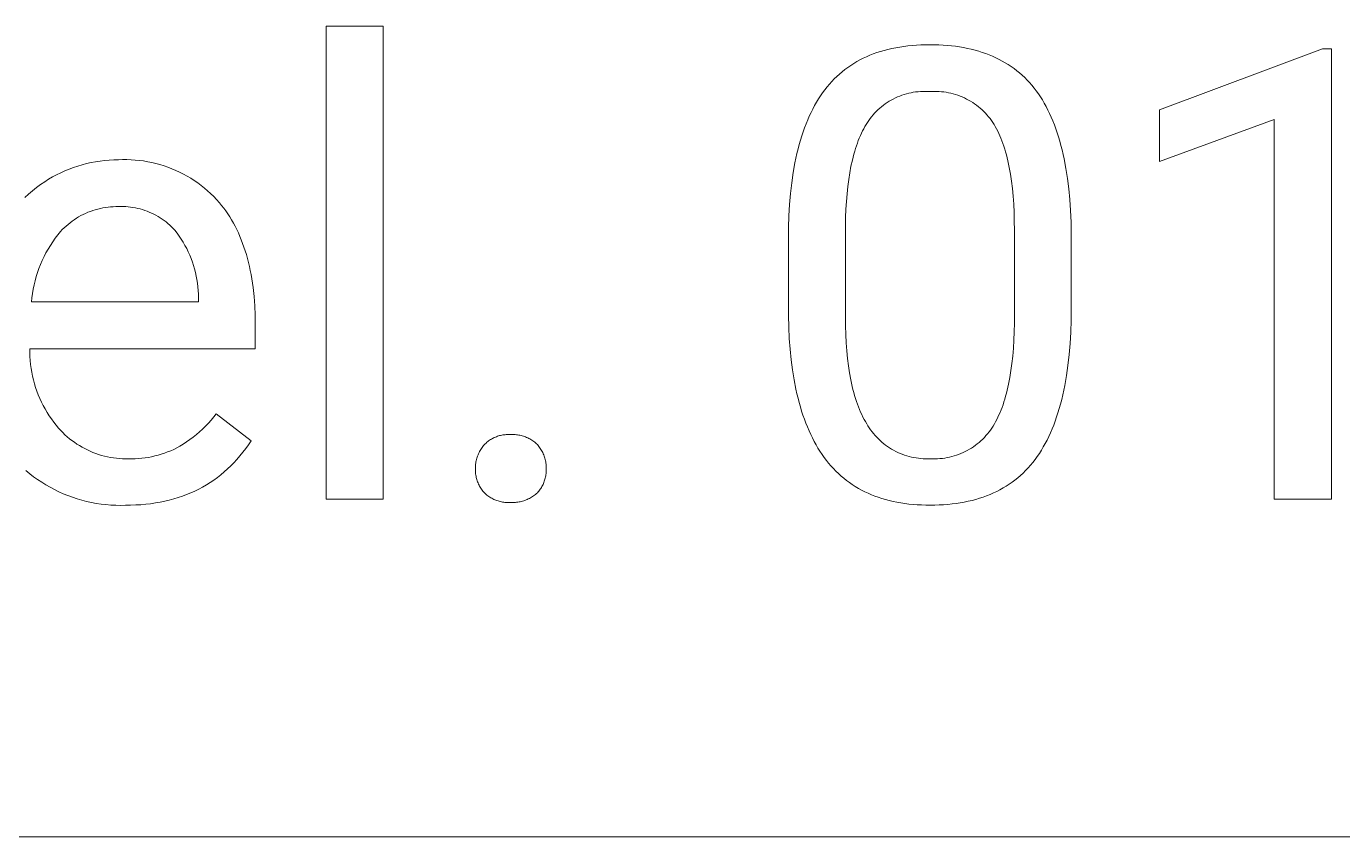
# Model space of a CAD drawing. Header units: millimetres. Extents: x -987 to 2591, y -102 to 2398.
# Drawn here: x 1760.9 to 1860.4, y 98.2 to 159.5 of the extents above; entities that cross this region are included whole.
import ezdxf

# ---------------------------------------------------------------- set-up
doc = ezdxf.new("R2010")
doc.units = ezdxf.units.MM
doc.header["$MEASUREMENT"] = 0
doc.layers.add('Domyślny', color=7, linetype='Continuous', true_color=0x000000)

msp = doc.modelspace()

# ---------------------------------------------------------------- linework, layer by layer
at = {"layer": 'Domyślny', "color": 18, "lineweight": 15, "true_color": 0x000000}
for p, q in [((1783.584, 123.719), (1783.584, 159.46)), ((1783.584, 159.46), (1787.885, 159.46)), ((1787.885, 159.46), (1787.885, 123.719)), ((1824.43, 157.161), (1824.686, 157.271)), ((1824.686, 157.271), (1824.947, 157.374)), ((1824.947, 157.374), (1825.215, 157.47)), ((1825.215, 157.47), (1825.488, 157.559)), ((1825.488, 157.559), (1825.767, 157.64)), ((1825.767, 157.64), (1826.051, 157.715)), ((1826.051, 157.715), (1826.341, 157.783)), ((1826.341, 157.783), (1826.637, 157.843)), ((1826.637, 157.843), (1826.939, 157.896)), ((1826.939, 157.896), (1827.247, 157.943)), ((1827.247, 157.943), (1827.56, 157.982)), ((1827.56, 157.982), (1827.879, 158.014)), ((1827.879, 158.014), (1828.204, 158.039)), ((1828.204, 158.039), (1828.535, 158.056)), ((1828.535, 158.056), (1828.871, 158.067)), ((1828.871, 158.067), (1829.213, 158.071)), ((1829.213, 158.071), (1829.553, 158.067)), ((1829.553, 158.067), (1829.888, 158.057)), ((1829.888, 158.057), (1830.216, 158.04)), ((1830.216, 158.04), (1830.539, 158.016)), ((1830.539, 158.016), (1830.856, 157.985)), ((1830.856, 157.985), (1831.167, 157.948)), ((1831.167, 157.948), (1831.472, 157.903)), ((1831.472, 157.903), (1831.772, 157.852)), ((1831.772, 157.852), (1832.066, 157.794)), ((1832.066, 157.794), (1832.354, 157.729)), ((1832.354, 157.729), (1832.637, 157.657)), ((1832.637, 157.657), (1832.913, 157.579)), ((1832.913, 157.579), (1833.185, 157.493)), ((1833.185, 157.493), (1833.45, 157.401)), ((1833.45, 157.401), (1833.71, 157.302)), ((1833.71, 157.302), (1833.964, 157.196)), ((1846.568, 153.138), (1858.899, 157.761)), ((1858.899, 157.761), (1859.578, 157.761)), ((1859.578, 157.761), (1859.578, 123.723)), ((1822.799, 156.192), (1823.015, 156.351)), ((1823.015, 156.351), (1823.237, 156.504)), ((1823.237, 156.504), (1823.464, 156.649)), ((1823.464, 156.649), (1823.697, 156.788)), ((1823.697, 156.788), (1823.936, 156.919)), ((1823.936, 156.919), (1824.18, 157.044)), ((1824.18, 157.044), (1824.43, 157.161)), ((1833.964, 157.196), (1834.212, 157.084)), ((1834.212, 157.084), (1834.455, 156.964)), ((1834.455, 156.964), (1834.693, 156.838)), ((1834.693, 156.838), (1834.924, 156.705)), ((1834.924, 156.705), (1835.15, 156.566)), ((1835.15, 156.566), (1835.37, 156.419)), ((1835.37, 156.419), (1835.585, 156.266)), ((1835.585, 156.266), (1835.794, 156.105)), ((1821.623, 155.085), (1821.805, 155.287)), ((1821.805, 155.287), (1821.993, 155.482)), ((1821.993, 155.482), (1822.186, 155.67)), ((1822.186, 155.67), (1822.385, 155.851)), ((1822.385, 155.851), (1822.589, 156.025)), ((1822.589, 156.025), (1822.799, 156.192)), ((1835.794, 156.105), (1835.998, 155.938)), ((1835.998, 155.938), (1836.196, 155.765)), ((1836.196, 155.765), (1836.388, 155.584)), ((1836.388, 155.584), (1836.575, 155.397)), ((1836.575, 155.397), (1836.756, 155.203)), ((1820.954, 154.206), (1821.112, 154.437)), ((1821.112, 154.437), (1821.277, 154.66)), ((1821.277, 154.66), (1821.447, 154.876)), ((1821.447, 154.876), (1821.623, 155.085)), ((1827.11, 154.247), (1826.943, 154.185)), ((1827.279, 154.304), (1827.11, 154.247)), ((1827.45, 154.354), (1827.279, 154.304)), ((1827.622, 154.399), (1827.45, 154.354)), ((1827.796, 154.438), (1827.622, 154.399)), ((1827.971, 154.471), (1827.796, 154.438)), ((1828.147, 154.498), (1827.971, 154.471)), ((1828.324, 154.519), (1828.147, 154.498)), ((1828.501, 154.534), (1828.324, 154.519)), ((1828.679, 154.543), (1828.501, 154.534)), ((1828.857, 154.545), (1828.679, 154.543)), ((1829.036, 154.542), (1828.857, 154.545)), ((1829.213, 154.532), (1829.036, 154.542)), ((1829.393, 154.542), (1829.213, 154.532)), ((1829.572, 154.545), (1829.393, 154.542)), ((1829.751, 154.543), (1829.572, 154.545)), ((1829.93, 154.534), (1829.751, 154.543)), ((1830.109, 154.519), (1829.93, 154.534)), ((1830.287, 154.498), (1830.109, 154.519)), ((1830.465, 154.472), (1830.287, 154.498)), ((1830.641, 154.439), (1830.465, 154.472)), ((1830.816, 154.4), (1830.641, 154.439)), ((1830.99, 154.355), (1830.816, 154.4)), ((1831.162, 154.304), (1830.99, 154.355)), ((1831.332, 154.248), (1831.162, 154.304)), ((1831.5, 154.186), (1831.332, 154.248)), ((1836.756, 155.203), (1836.932, 155.002)), ((1836.932, 155.002), (1837.102, 154.794)), ((1837.102, 154.794), (1837.267, 154.58)), ((1837.267, 154.58), (1837.425, 154.357)), ((1837.425, 154.357), (1837.579, 154.127)), ((1820.37, 153.209), (1820.508, 153.47)), ((1820.508, 153.47), (1820.652, 153.723)), ((1820.652, 153.723), (1820.8, 153.968)), ((1820.8, 153.968), (1820.954, 154.206)), ((1825.428, 153.264), (1825.296, 153.145)), ((1825.564, 153.379), (1825.428, 153.264)), ((1825.704, 153.489), (1825.564, 153.379)), ((1825.848, 153.594), (1825.704, 153.489)), ((1825.996, 153.695), (1825.848, 153.594)), ((1826.146, 153.79), (1825.996, 153.695)), ((1826.3, 153.879), (1826.146, 153.79)), ((1826.457, 153.964), (1826.3, 153.879)), ((1826.616, 154.043), (1826.457, 153.964)), ((1826.779, 154.117), (1826.616, 154.043)), ((1826.943, 154.185), (1826.779, 154.117)), ((1831.666, 154.118), (1831.5, 154.186)), ((1831.83, 154.044), (1831.666, 154.118)), ((1831.991, 153.965), (1831.83, 154.044)), ((1832.149, 153.881), (1831.991, 153.965)), ((1832.305, 153.791), (1832.149, 153.881)), ((1832.457, 153.696), (1832.305, 153.791)), ((1832.605, 153.596), (1832.457, 153.696)), ((1832.751, 153.49), (1832.605, 153.596)), ((1832.892, 153.38), (1832.751, 153.49)), ((1833.03, 153.266), (1832.892, 153.38)), ((1833.164, 153.146), (1833.03, 153.266)), ((1837.579, 154.127), (1837.728, 153.89)), ((1837.728, 153.89), (1837.871, 153.645)), ((1837.871, 153.645), (1838.01, 153.392)), ((1838.01, 153.392), (1838.144, 153.132)), ((1819.866, 152.091), (1819.984, 152.382)), ((1819.984, 152.382), (1820.108, 152.665)), ((1820.108, 152.665), (1820.236, 152.941)), ((1820.236, 152.941), (1820.37, 153.209)), ((1824.595, 152.34), (1824.495, 152.193)), ((1824.7, 152.484), (1824.595, 152.34)), ((1824.81, 152.624), (1824.7, 152.484)), ((1824.925, 152.761), (1824.81, 152.624)), ((1825.044, 152.893), (1824.925, 152.761)), ((1825.168, 153.021), (1825.044, 152.893)), ((1825.296, 153.145), (1825.168, 153.021)), ((1833.294, 153.022), (1833.164, 153.146)), ((1833.419, 152.894), (1833.294, 153.022)), ((1833.54, 152.762), (1833.419, 152.894)), ((1833.657, 152.625), (1833.54, 152.762)), ((1833.768, 152.485), (1833.657, 152.625)), ((1833.875, 152.341), (1833.768, 152.485)), ((1833.977, 152.193), (1833.875, 152.341)), ((1838.144, 153.132), (1838.273, 152.865)), ((1838.273, 152.865), (1838.397, 152.59)), ((1838.397, 152.59), (1838.517, 152.307)), ((1838.517, 152.307), (1838.631, 152.018)), ((1846.568, 149.231), (1846.568, 153.138)), ((1855.253, 152.412), (1846.568, 149.231)), ((1855.253, 123.723), (1855.253, 152.412)), ((1819.54, 151.174), (1819.644, 151.487)), ((1819.644, 151.487), (1819.752, 151.793)), ((1819.752, 151.793), (1819.866, 152.091)), ((1824.047, 151.379), (1823.966, 151.2)), ((1824.131, 151.553), (1824.047, 151.379)), ((1824.218, 151.721), (1824.131, 151.553)), ((1824.308, 151.884), (1824.218, 151.721)), ((1824.4, 152.042), (1824.308, 151.884)), ((1824.495, 152.193), (1824.4, 152.042)), ((1834.074, 152.042), (1833.977, 152.193)), ((1834.169, 151.882), (1834.074, 152.042)), ((1834.26, 151.716), (1834.169, 151.882)), ((1834.349, 151.544), (1834.26, 151.716)), ((1834.434, 151.367), (1834.349, 151.544)), ((1834.517, 151.184), (1834.434, 151.367)), ((1838.631, 152.018), (1838.741, 151.72)), ((1838.741, 151.72), (1838.845, 151.416)), ((1838.845, 151.416), (1838.945, 151.104)), ((1819.26, 150.189), (1819.348, 150.525)), ((1819.348, 150.525), (1819.442, 150.853)), ((1819.442, 150.853), (1819.54, 151.174)), ((1823.669, 150.431), (1823.602, 150.225)), ((1823.739, 150.631), (1823.669, 150.431)), ((1823.812, 150.826), (1823.739, 150.631)), ((1823.888, 151.015), (1823.812, 150.826)), ((1823.966, 151.2), (1823.888, 151.015)), ((1834.596, 150.995), (1834.517, 151.184)), ((1834.673, 150.801), (1834.596, 150.995)), ((1834.747, 150.601), (1834.673, 150.801)), ((1834.817, 150.395), (1834.747, 150.601)), ((1834.885, 150.183), (1834.817, 150.395)), ((1838.945, 151.104), (1839.04, 150.784)), ((1839.04, 150.784), (1839.13, 150.457)), ((1839.13, 150.457), (1839.215, 150.123)), ((1766.15, 149.226), (1766.493, 149.278)), ((1766.493, 149.278), (1766.837, 149.318)), ((1766.837, 149.318), (1767.182, 149.347)), ((1767.182, 149.347), (1767.528, 149.363)), ((1767.528, 149.363), (1767.874, 149.368)), ((1767.874, 149.368), (1768.192, 149.38)), ((1768.192, 149.38), (1768.511, 149.381)), ((1768.511, 149.381), (1768.829, 149.372)), ((1768.829, 149.372), (1769.146, 149.352)), ((1769.146, 149.352), (1769.463, 149.321)), ((1769.463, 149.321), (1769.778, 149.279)), ((1769.778, 149.279), (1770.092, 149.227)), ((1819.024, 149.137), (1819.098, 149.495)), ((1819.098, 149.495), (1819.176, 149.846)), ((1819.176, 149.846), (1819.26, 150.189)), ((1823.361, 149.351), (1823.258, 148.882)), ((1823.417, 149.577), (1823.361, 149.351)), ((1823.476, 149.799), (1823.417, 149.577)), ((1823.538, 150.015), (1823.476, 149.799)), ((1823.602, 150.225), (1823.538, 150.015)), ((1834.949, 149.966), (1834.885, 150.183)), ((1835.011, 149.743), (1834.949, 149.966)), ((1835.069, 149.514), (1835.011, 149.743)), ((1835.125, 149.279), (1835.069, 149.514)), ((1835.227, 148.793), (1835.125, 149.279)), ((1839.215, 150.123), (1839.295, 149.781)), ((1839.295, 149.781), (1839.37, 149.432)), ((1839.37, 149.432), (1839.506, 148.711)), ((1763.207, 148.238), (1763.517, 148.392)), ((1763.517, 148.392), (1763.832, 148.536)), ((1763.832, 148.536), (1764.152, 148.668)), ((1764.152, 148.668), (1764.476, 148.79)), ((1764.476, 148.79), (1764.805, 148.9)), ((1764.805, 148.9), (1765.137, 148.999)), ((1765.137, 148.999), (1765.472, 149.086)), ((1765.472, 149.086), (1765.81, 149.162)), ((1765.81, 149.162), (1766.15, 149.226)), ((1770.092, 149.227), (1770.404, 149.164)), ((1770.404, 149.164), (1770.714, 149.091)), ((1770.714, 149.091), (1771.021, 149.008)), ((1771.021, 149.008), (1771.325, 148.914)), ((1771.325, 148.914), (1771.625, 148.809)), ((1771.625, 148.809), (1771.922, 148.695)), ((1771.922, 148.695), (1772.215, 148.571)), ((1772.215, 148.571), (1772.503, 148.437)), ((1772.503, 148.437), (1772.787, 148.293)), ((1772.787, 148.293), (1773.066, 148.14)), ((1818.781, 147.628), (1818.892, 148.397)), ((1818.892, 148.397), (1819.024, 149.137)), ((1823.166, 148.393), (1823.085, 147.882)), ((1823.258, 148.882), (1823.166, 148.393)), ((1835.317, 148.283), (1835.227, 148.793)), ((1835.395, 147.75), (1835.317, 148.283)), ((1839.506, 148.711), (1839.623, 147.96)), ((1761.679, 147.266), (1761.991, 147.494)), ((1761.991, 147.494), (1762.311, 147.712)), ((1762.311, 147.712), (1762.603, 147.897)), ((1762.603, 147.897), (1762.902, 148.073)), ((1762.902, 148.073), (1763.207, 148.238)), ((1773.066, 148.14), (1773.34, 147.977)), ((1773.34, 147.977), (1773.607, 147.805)), ((1773.607, 147.805), (1773.869, 147.624)), ((1773.869, 147.624), (1774.125, 147.435)), ((1774.125, 147.435), (1774.374, 147.237)), ((1818.689, 146.829), (1818.781, 147.628)), ((1823.016, 147.351), (1822.958, 146.798)), ((1823.085, 147.882), (1823.016, 147.351)), ((1835.461, 147.194), (1835.395, 147.75)), ((1839.623, 147.96), (1839.72, 147.18)), ((1760.793, 146.519), (1761.08, 146.778)), ((1761.08, 146.778), (1761.375, 147.027)), ((1761.375, 147.027), (1761.679, 147.266)), ((1774.374, 147.237), (1774.616, 147.031)), ((1774.616, 147.031), (1774.851, 146.816)), ((1774.851, 146.816), (1775.079, 146.594)), ((1775.079, 146.594), (1775.299, 146.364)), ((1775.299, 146.364), (1775.511, 146.127)), ((1818.618, 146), (1818.689, 146.829)), ((1822.958, 146.798), (1822.911, 146.225)), ((1835.515, 146.614), (1835.461, 147.194)), ((1835.557, 146.011), (1835.515, 146.614)), ((1839.72, 147.18), (1839.797, 146.37)), ((1839.797, 146.37), (1839.855, 145.53)), ((1765.395, 145.321), (1765.218, 145.237)), ((1765.576, 145.398), (1765.395, 145.321)), ((1765.758, 145.47), (1765.576, 145.398)), ((1765.943, 145.535), (1765.758, 145.47)), ((1766.131, 145.594), (1765.943, 145.535)), ((1766.32, 145.646), (1766.131, 145.594)), ((1766.511, 145.692), (1766.32, 145.646)), ((1766.703, 145.731), (1766.511, 145.692)), ((1766.896, 145.764), (1766.703, 145.731)), ((1767.091, 145.791), (1766.896, 145.764)), ((1767.286, 145.81), (1767.091, 145.791)), ((1767.482, 145.823), (1767.286, 145.81)), ((1767.678, 145.83), (1767.482, 145.823)), ((1767.874, 145.829), (1767.678, 145.83)), ((1768.059, 145.835), (1767.874, 145.829)), ((1768.243, 145.834), (1768.059, 145.835)), ((1768.427, 145.827), (1768.243, 145.834)), ((1768.611, 145.814), (1768.427, 145.827)), ((1768.794, 145.794), (1768.611, 145.814)), ((1768.976, 145.768), (1768.794, 145.794)), ((1769.158, 145.736), (1768.976, 145.768)), ((1769.338, 145.698), (1769.158, 145.736)), ((1769.517, 145.654), (1769.338, 145.698)), ((1769.694, 145.604), (1769.517, 145.654)), ((1769.869, 145.547), (1769.694, 145.604)), ((1770.043, 145.485), (1769.869, 145.547)), ((1770.214, 145.417), (1770.043, 145.485)), ((1770.383, 145.343), (1770.214, 145.417)), ((1770.549, 145.263), (1770.383, 145.343)), ((1775.511, 146.127), (1775.678, 145.923)), ((1775.678, 145.923), (1775.84, 145.714)), ((1775.84, 145.714), (1775.997, 145.499)), ((1775.997, 145.499), (1776.148, 145.279)), ((1818.568, 145.141), (1818.618, 146)), ((1822.876, 145.632), (1822.852, 145.017)), ((1822.911, 146.225), (1822.876, 145.632)), ((1835.587, 145.384), (1835.557, 146.011)), ((1835.605, 144.734), (1835.587, 145.384)), ((1839.855, 145.53), (1839.893, 144.661)), ((1763.92, 144.361), (1763.776, 144.228)), ((1764.069, 144.49), (1763.92, 144.361)), ((1764.221, 144.613), (1764.069, 144.49)), ((1764.378, 144.731), (1764.221, 144.613)), ((1764.539, 144.843), (1764.378, 144.731)), ((1764.704, 144.95), (1764.539, 144.843)), ((1764.872, 145.052), (1764.704, 144.95)), ((1765.043, 145.147), (1764.872, 145.052)), ((1765.218, 145.237), (1765.043, 145.147)), ((1770.712, 145.178), (1770.549, 145.263)), ((1770.873, 145.087), (1770.712, 145.178)), ((1771.03, 144.991), (1770.873, 145.087)), ((1771.184, 144.89), (1771.03, 144.991)), ((1771.334, 144.783), (1771.184, 144.89)), ((1771.48, 144.672), (1771.334, 144.783)), ((1771.623, 144.555), (1771.48, 144.672)), ((1771.762, 144.434), (1771.623, 144.555)), ((1771.896, 144.308), (1771.762, 144.434)), ((1772.026, 144.177), (1771.896, 144.308)), ((1776.148, 145.279), (1776.294, 145.053)), ((1776.294, 145.053), (1776.434, 144.822)), ((1776.434, 144.822), (1776.57, 144.585)), ((1776.57, 144.585), (1776.7, 144.342)), ((1776.7, 144.342), (1776.824, 144.094)), ((1818.537, 144.252), (1818.568, 145.141)), ((1822.852, 145.017), (1822.84, 144.382)), ((1822.84, 144.382), (1822.84, 137.496)), ((1835.611, 144.06), (1835.605, 144.734)), ((1839.893, 144.661), (1839.912, 143.762)), ((1763.099, 143.437), (1762.91, 143.172)), ((1763.296, 143.695), (1763.099, 143.437)), ((1763.502, 143.947), (1763.296, 143.695)), ((1763.637, 144.09), (1763.502, 143.947)), ((1763.776, 144.228), (1763.637, 144.09)), ((1772.151, 144.042), (1772.026, 144.177)), ((1772.318, 143.824), (1772.151, 144.042)), ((1772.478, 143.6), (1772.318, 143.824)), ((1772.63, 143.37), (1772.478, 143.6)), ((1772.774, 143.136), (1772.63, 143.37)), ((1776.824, 144.094), (1776.944, 143.841)), ((1776.944, 143.841), (1777.058, 143.582)), ((1777.058, 143.582), (1777.166, 143.318)), ((1777.166, 143.318), (1777.27, 143.048)), ((1818.527, 143.333), (1818.537, 144.252)), ((1818.527, 137.591), (1818.527, 143.333)), ((1835.611, 137.007), (1835.611, 144.06)), ((1839.912, 143.762), (1839.912, 138.175)), ((1762.403, 142.339), (1762.253, 142.05)), ((1762.562, 142.622), (1762.403, 142.339)), ((1762.732, 142.9), (1762.562, 142.622)), ((1762.91, 143.172), (1762.732, 142.9)), ((1772.911, 142.897), (1772.774, 143.136)), ((1773.039, 142.654), (1772.911, 142.897)), ((1773.159, 142.407), (1773.039, 142.654)), ((1773.271, 142.156), (1773.159, 142.407)), ((1777.27, 143.048), (1777.368, 142.772)), ((1777.368, 142.772), (1777.461, 142.491)), ((1777.461, 142.491), (1777.548, 142.205)), ((1761.985, 141.457), (1761.866, 141.155)), ((1762.114, 141.756), (1761.985, 141.457)), ((1762.253, 142.05), (1762.114, 141.756)), ((1773.374, 141.901), (1773.271, 142.156)), ((1773.469, 141.642), (1773.374, 141.901)), ((1773.555, 141.381), (1773.469, 141.642)), ((1773.632, 141.117), (1773.555, 141.381)), ((1777.548, 142.205), (1777.631, 141.912)), ((1777.631, 141.912), (1777.708, 141.615)), ((1777.708, 141.615), (1777.779, 141.312)), ((1777.779, 141.312), (1777.845, 141.003)), ((1761.661, 140.537), (1761.575, 140.224)), ((1761.759, 140.848), (1761.661, 140.537)), ((1761.866, 141.155), (1761.759, 140.848)), ((1773.701, 140.851), (1773.632, 141.117)), ((1773.76, 140.582), (1773.701, 140.851)), ((1773.811, 140.312), (1773.76, 140.582)), ((1773.852, 140.04), (1773.811, 140.312)), ((1777.845, 141.003), (1777.906, 140.689)), ((1777.906, 140.689), (1777.962, 140.37)), ((1777.962, 140.37), (1778.013, 140.044)), ((1761.436, 139.589), (1761.382, 139.268)), ((1761.5, 139.907), (1761.436, 139.589)), ((1761.575, 140.224), (1761.5, 139.907)), ((1773.885, 139.767), (1773.852, 140.04)), ((1773.908, 139.493), (1773.885, 139.767)), ((1773.922, 139.218), (1773.908, 139.493)), ((1778.013, 140.044), (1778.058, 139.714)), ((1778.058, 139.714), (1778.132, 139.036)), ((1761.341, 138.945), (1761.31, 138.621)), ((1761.31, 138.621), (1773.927, 138.621)), ((1761.382, 139.268), (1761.341, 138.945)), ((1773.927, 138.943), (1773.922, 139.218)), ((1773.927, 138.621), (1773.927, 138.943)), ((1778.132, 139.036), (1778.185, 138.336)), ((1778.185, 138.336), (1778.217, 137.614)), ((1778.217, 137.614), (1778.227, 136.87)), ((1818.55, 136.713), (1818.527, 137.591)), ((1822.84, 137.496), (1822.846, 136.823)), ((1839.912, 138.175), (1839.902, 137.245)), ((1778.227, 136.87), (1778.227, 135.083)), ((1818.592, 135.864), (1818.55, 136.713)), ((1822.846, 136.823), (1822.865, 136.173)), ((1835.57, 135.725), (1835.596, 136.355)), ((1835.596, 136.355), (1835.611, 137.007)), ((1839.872, 136.346), (1839.821, 135.477)), ((1839.902, 137.245), (1839.872, 136.346)), ((1818.654, 135.041), (1818.592, 135.864)), ((1822.865, 136.173), (1822.896, 135.544)), ((1822.896, 135.544), (1822.94, 134.938)), ((1835.533, 135.118), (1835.57, 135.725)), ((1839.821, 135.477), (1839.751, 134.638)), ((1761.179, 135.083), (1761.178, 134.786)), ((1761.178, 134.786), (1761.187, 134.489)), ((1778.227, 135.083), (1761.179, 135.083)), ((1761.187, 134.489), (1761.206, 134.193)), ((1818.735, 134.247), (1818.654, 135.041)), ((1822.94, 134.938), (1822.997, 134.354)), ((1822.997, 134.354), (1823.066, 133.793)), ((1835.423, 133.971), (1835.484, 134.534)), ((1835.484, 134.534), (1835.533, 135.118)), ((1839.751, 134.638), (1839.661, 133.83)), ((1761.206, 134.193), (1761.235, 133.897)), ((1761.235, 133.897), (1761.274, 133.603)), ((1761.274, 133.603), (1761.323, 133.31)), ((1818.835, 133.48), (1818.735, 134.247)), ((1818.955, 132.741), (1818.835, 133.48)), ((1823.066, 133.793), (1823.147, 133.253)), ((1835.268, 132.913), (1835.351, 133.431)), ((1835.351, 133.431), (1835.423, 133.971)), ((1839.661, 133.83), (1839.55, 133.052)), ((1761.323, 133.31), (1761.381, 133.019)), ((1761.381, 133.019), (1761.449, 132.73)), ((1761.449, 132.73), (1761.527, 132.443)), ((1761.527, 132.443), (1761.614, 132.159)), ((1819.095, 132.029), (1818.955, 132.741)), ((1823.147, 133.253), (1823.242, 132.736)), ((1823.242, 132.736), (1823.348, 132.241)), ((1835.067, 131.944), (1835.173, 132.417)), ((1835.173, 132.417), (1835.268, 132.913)), ((1839.55, 133.052), (1839.419, 132.305)), ((1761.614, 132.159), (1761.711, 131.878)), ((1761.711, 131.878), (1761.817, 131.601)), ((1761.817, 131.601), (1761.932, 131.327)), ((1819.172, 131.684), (1819.095, 132.029)), ((1819.254, 131.345), (1819.172, 131.684)), ((1823.348, 132.241), (1823.407, 132.002)), ((1823.407, 132.002), (1823.468, 131.769)), ((1823.468, 131.769), (1823.532, 131.541)), ((1823.532, 131.541), (1823.6, 131.319)), ((1834.886, 131.274), (1834.949, 131.492)), ((1834.949, 131.492), (1835.01, 131.715)), ((1835.01, 131.715), (1835.067, 131.944)), ((1839.269, 131.588), (1839.186, 131.241)), ((1839.346, 131.943), (1839.269, 131.588)), ((1839.419, 132.305), (1839.346, 131.943)), ((1761.932, 131.327), (1762.056, 131.057)), ((1762.056, 131.057), (1762.19, 130.792)), ((1762.19, 130.792), (1762.332, 130.531)), ((1762.332, 130.531), (1762.482, 130.275)), ((1819.34, 131.014), (1819.254, 131.345)), ((1819.432, 130.689), (1819.34, 131.014)), ((1819.529, 130.371), (1819.432, 130.689)), ((1819.63, 130.06), (1819.529, 130.371)), ((1823.6, 131.319), (1823.67, 131.102)), ((1823.67, 131.102), (1823.744, 130.891)), ((1823.744, 130.891), (1823.821, 130.686)), ((1823.821, 130.686), (1823.901, 130.486)), ((1823.901, 130.486), (1823.985, 130.292)), ((1834.528, 130.268), (1834.605, 130.458)), ((1834.605, 130.458), (1834.68, 130.654)), ((1834.68, 130.654), (1834.751, 130.855)), ((1834.751, 130.855), (1834.82, 131.062)), ((1834.82, 131.062), (1834.886, 131.274)), ((1839.005, 130.569), (1838.907, 130.245)), ((1839.098, 130.901), (1839.005, 130.569)), ((1839.186, 131.241), (1839.098, 130.901)), ((1762.482, 130.275), (1762.642, 130.024)), ((1762.642, 130.024), (1762.809, 129.779)), ((1762.809, 129.779), (1762.985, 129.539)), ((1762.985, 129.539), (1763.168, 129.306)), ((1774.462, 129.234), (1774.676, 129.459)), ((1774.676, 129.459), (1774.883, 129.691)), ((1774.883, 129.691), (1775.082, 129.93)), ((1775.082, 129.93), (1775.273, 130.175)), ((1775.273, 130.175), (1777.906, 128.125)), ((1819.736, 129.756), (1819.63, 130.06)), ((1819.848, 129.459), (1819.736, 129.756)), ((1819.964, 129.169), (1819.848, 129.459)), ((1823.985, 130.292), (1824.071, 130.104)), ((1824.071, 130.104), (1824.16, 129.921)), ((1824.16, 129.921), (1824.253, 129.744)), ((1824.253, 129.744), (1824.349, 129.572)), ((1824.349, 129.572), (1824.448, 129.406)), ((1824.448, 129.406), (1824.54, 129.251)), ((1834.003, 129.239), (1834.097, 129.397)), ((1834.097, 129.397), (1834.189, 129.561)), ((1834.189, 129.561), (1834.278, 129.729)), ((1834.278, 129.729), (1834.364, 129.904)), ((1834.364, 129.904), (1834.447, 130.083)), ((1834.447, 130.083), (1834.528, 130.268)), ((1838.696, 129.618), (1838.583, 129.316)), ((1838.804, 129.928), (1838.696, 129.618)), ((1838.907, 130.245), (1838.804, 129.928)), ((1763.168, 129.306), (1763.359, 129.079)), ((1763.359, 129.079), (1763.513, 128.909)), ((1763.513, 128.909), (1763.672, 128.745)), ((1763.672, 128.745), (1763.837, 128.586)), ((1763.837, 128.586), (1764.007, 128.433)), ((1764.007, 128.433), (1764.182, 128.286)), ((1773.287, 128.22), (1773.535, 128.408)), ((1773.535, 128.408), (1773.777, 128.603)), ((1773.777, 128.603), (1774.012, 128.806)), ((1774.012, 128.806), (1774.24, 129.017)), ((1774.24, 129.017), (1774.462, 129.234)), ((1796.219, 128.335), (1796.295, 128.372)), ((1796.295, 128.372), (1796.372, 128.406)), ((1796.372, 128.406), (1796.45, 128.437)), ((1796.45, 128.437), (1796.529, 128.465)), ((1796.529, 128.465), (1796.609, 128.491)), ((1796.609, 128.491), (1796.69, 128.514)), ((1796.69, 128.514), (1796.771, 128.534)), ((1796.771, 128.534), (1796.854, 128.552)), ((1796.854, 128.552), (1796.936, 128.567)), ((1796.936, 128.567), (1797.02, 128.579)), ((1797.02, 128.579), (1797.103, 128.588)), ((1797.103, 128.588), (1797.187, 128.594)), ((1797.187, 128.594), (1797.271, 128.597)), ((1797.271, 128.597), (1797.355, 128.598)), ((1797.355, 128.598), (1797.439, 128.595)), ((1797.439, 128.595), (1797.523, 128.59)), ((1797.523, 128.59), (1797.612, 128.595)), ((1797.612, 128.595), (1797.701, 128.596)), ((1797.701, 128.596), (1797.79, 128.595)), ((1797.79, 128.595), (1797.879, 128.59)), ((1797.879, 128.59), (1797.967, 128.583)), ((1797.967, 128.583), (1798.056, 128.572)), ((1798.056, 128.572), (1798.144, 128.559)), ((1798.144, 128.559), (1798.231, 128.542)), ((1798.231, 128.542), (1798.318, 128.523)), ((1798.318, 128.523), (1798.404, 128.5)), ((1798.404, 128.5), (1798.49, 128.475)), ((1798.49, 128.475), (1798.574, 128.447)), ((1798.574, 128.447), (1798.658, 128.416)), ((1798.658, 128.416), (1798.74, 128.382)), ((1798.74, 128.382), (1798.821, 128.346)), ((1820.085, 128.886), (1819.964, 129.169)), ((1820.211, 128.609), (1820.085, 128.886)), ((1820.342, 128.34), (1820.211, 128.609)), ((1824.54, 129.251), (1824.638, 129.099)), ((1824.638, 129.099), (1824.74, 128.951)), ((1824.74, 128.951), (1824.848, 128.806)), ((1824.848, 128.806), (1824.961, 128.665)), ((1824.961, 128.665), (1825.078, 128.528)), ((1825.078, 128.528), (1825.2, 128.395)), ((1825.2, 128.395), (1825.327, 128.267)), ((1833.213, 128.252), (1833.341, 128.381)), ((1833.341, 128.381), (1833.463, 128.514)), ((1833.463, 128.514), (1833.581, 128.652)), ((1833.581, 128.652), (1833.694, 128.793)), ((1833.694, 128.793), (1833.802, 128.938)), ((1833.802, 128.938), (1833.905, 129.087)), ((1833.905, 129.087), (1834.003, 129.239)), ((1838.213, 128.456), (1838.08, 128.185)), ((1838.341, 128.735), (1838.213, 128.456)), ((1838.464, 129.022), (1838.341, 128.735)), ((1838.583, 129.316), (1838.464, 129.022)), ((1764.182, 128.286), (1764.363, 128.145)), ((1764.363, 128.145), (1764.547, 128.01)), ((1764.547, 128.01), (1764.736, 127.881)), ((1764.736, 127.881), (1764.93, 127.758)), ((1764.93, 127.758), (1765.127, 127.643)), ((1765.127, 127.643), (1765.328, 127.533)), ((1765.328, 127.533), (1765.533, 127.431)), ((1765.533, 127.431), (1765.741, 127.336)), ((1771.597, 127.28), (1771.83, 127.375)), ((1771.83, 127.375), (1772.06, 127.479)), ((1772.06, 127.479), (1772.286, 127.59)), ((1772.286, 127.59), (1772.509, 127.709)), ((1772.509, 127.709), (1772.774, 127.871)), ((1772.774, 127.871), (1773.033, 128.041)), ((1773.033, 128.041), (1773.287, 128.22)), ((1777.498, 127.537), (1777.285, 127.257)), ((1777.705, 127.826), (1777.498, 127.537)), ((1777.906, 128.125), (1777.705, 127.826)), ((1795.179, 127.311), (1795.223, 127.392)), ((1795.223, 127.392), (1795.271, 127.471)), ((1795.271, 127.471), (1795.32, 127.548)), ((1795.32, 127.548), (1795.373, 127.624)), ((1795.373, 127.624), (1795.428, 127.698)), ((1795.428, 127.698), (1795.485, 127.77)), ((1795.485, 127.77), (1795.545, 127.84)), ((1795.545, 127.84), (1795.605, 127.899)), ((1795.605, 127.899), (1795.666, 127.957)), ((1795.666, 127.957), (1795.729, 128.012)), ((1795.729, 128.012), (1795.794, 128.065)), ((1795.794, 128.065), (1795.861, 128.116)), ((1795.861, 128.116), (1795.93, 128.165)), ((1795.93, 128.165), (1796, 128.211)), ((1796, 128.211), (1796.071, 128.255)), ((1796.071, 128.255), (1796.145, 128.297)), ((1796.145, 128.297), (1796.219, 128.335)), ((1798.821, 128.346), (1798.901, 128.307)), ((1798.901, 128.307), (1798.98, 128.265)), ((1798.98, 128.265), (1799.057, 128.22)), ((1799.057, 128.22), (1799.132, 128.173)), ((1799.132, 128.173), (1799.206, 128.124)), ((1799.206, 128.124), (1799.278, 128.071)), ((1799.278, 128.071), (1799.349, 128.017)), ((1799.349, 128.017), (1799.417, 127.96)), ((1799.417, 127.96), (1799.484, 127.901)), ((1799.484, 127.901), (1799.548, 127.84)), ((1799.548, 127.84), (1799.608, 127.77)), ((1799.608, 127.77), (1799.666, 127.698)), ((1799.666, 127.698), (1799.721, 127.624)), ((1799.721, 127.624), (1799.773, 127.549)), ((1799.773, 127.549), (1799.823, 127.471)), ((1799.823, 127.471), (1799.87, 127.392)), ((1799.87, 127.392), (1799.914, 127.312)), ((1820.478, 128.077), (1820.342, 128.34)), ((1820.619, 127.822), (1820.478, 128.077)), ((1820.764, 127.573), (1820.619, 127.822)), ((1820.915, 127.331), (1820.764, 127.573)), ((1825.327, 128.267), (1825.457, 128.142)), ((1825.457, 128.142), (1825.593, 128.023)), ((1825.593, 128.023), (1825.732, 127.908)), ((1825.732, 127.908), (1825.875, 127.798)), ((1825.875, 127.798), (1826.022, 127.693)), ((1826.022, 127.693), (1826.172, 127.593)), ((1826.172, 127.593), (1826.325, 127.498)), ((1826.325, 127.498), (1826.482, 127.409)), ((1826.482, 127.409), (1826.642, 127.325)), ((1831.891, 127.311), (1832.052, 127.395)), ((1832.052, 127.395), (1832.21, 127.484)), ((1832.21, 127.484), (1832.364, 127.578)), ((1832.364, 127.578), (1832.515, 127.678)), ((1832.515, 127.678), (1832.663, 127.783)), ((1832.663, 127.783), (1832.806, 127.893)), ((1832.806, 127.893), (1832.946, 128.008)), ((1832.946, 128.008), (1833.082, 128.128)), ((1833.082, 128.128), (1833.213, 128.252)), ((1837.65, 127.415), (1837.497, 127.174)), ((1837.798, 127.664), (1837.65, 127.415)), ((1837.942, 127.921), (1837.798, 127.664)), ((1838.08, 128.185), (1837.942, 127.921)), ((1765.741, 127.336), (1765.952, 127.248)), ((1765.952, 127.248), (1766.166, 127.167)), ((1766.166, 127.167), (1766.383, 127.093)), ((1766.383, 127.093), (1766.602, 127.026)), ((1766.602, 127.026), (1766.823, 126.967)), ((1766.823, 126.967), (1767.046, 126.915)), ((1767.046, 126.915), (1767.27, 126.871)), ((1767.27, 126.871), (1767.496, 126.835)), ((1767.496, 126.835), (1767.723, 126.806)), ((1767.723, 126.806), (1767.951, 126.785)), ((1767.951, 126.785), (1768.179, 126.771)), ((1768.179, 126.771), (1768.408, 126.765)), ((1768.408, 126.765), (1768.637, 126.767)), ((1768.637, 126.767), (1768.889, 126.764)), ((1768.889, 126.764), (1769.141, 126.769)), ((1769.141, 126.769), (1769.393, 126.783)), ((1769.393, 126.783), (1769.644, 126.805)), ((1769.644, 126.805), (1769.894, 126.835)), ((1769.894, 126.835), (1770.143, 126.874)), ((1770.143, 126.874), (1770.391, 126.921)), ((1770.391, 126.921), (1770.636, 126.977)), ((1770.636, 126.977), (1770.88, 127.04)), ((1770.88, 127.04), (1771.122, 127.112)), ((1771.122, 127.112), (1771.361, 127.192)), ((1771.361, 127.192), (1771.597, 127.28)), ((1776.608, 126.472), (1776.37, 126.23)), ((1776.84, 126.724), (1776.608, 126.472)), ((1777.065, 126.986), (1776.84, 126.724)), ((1777.285, 127.257), (1777.065, 126.986)), ((1794.882, 126.349), (1794.894, 126.44)), ((1794.894, 126.44), (1794.909, 126.531)), ((1794.909, 126.531), (1794.927, 126.621)), ((1794.927, 126.621), (1794.948, 126.711)), ((1794.948, 126.711), (1794.972, 126.8)), ((1794.972, 126.8), (1794.999, 126.888)), ((1794.999, 126.888), (1795.029, 126.975)), ((1795.029, 126.975), (1795.063, 127.061)), ((1795.063, 127.061), (1795.098, 127.145)), ((1795.098, 127.145), (1795.137, 127.229)), ((1795.137, 127.229), (1795.179, 127.311)), ((1799.914, 127.312), (1799.956, 127.229)), ((1799.956, 127.229), (1799.994, 127.146)), ((1799.994, 127.146), (1800.03, 127.061)), ((1800.03, 127.061), (1800.062, 126.975)), ((1800.062, 126.975), (1800.092, 126.888)), ((1800.092, 126.888), (1800.118, 126.8)), ((1800.118, 126.8), (1800.142, 126.711)), ((1800.142, 126.711), (1800.162, 126.621)), ((1800.162, 126.621), (1800.179, 126.531)), ((1800.179, 126.531), (1800.193, 126.44)), ((1800.193, 126.44), (1800.204, 126.349)), ((1821.071, 127.097), (1820.915, 127.331)), ((1821.231, 126.869), (1821.071, 127.097)), ((1821.397, 126.647), (1821.231, 126.869)), ((1821.568, 126.431), (1821.397, 126.647)), ((1821.745, 126.223), (1821.568, 126.431)), ((1826.642, 127.325), (1826.804, 127.247)), ((1826.804, 127.247), (1826.97, 127.174)), ((1826.97, 127.174), (1827.137, 127.107)), ((1827.137, 127.107), (1827.307, 127.046)), ((1827.307, 127.046), (1827.479, 126.991)), ((1827.479, 126.991), (1827.652, 126.942)), ((1827.652, 126.942), (1827.828, 126.899)), ((1827.828, 126.899), (1828.004, 126.861)), ((1828.004, 126.861), (1828.182, 126.83)), ((1828.182, 126.83), (1828.361, 126.805)), ((1828.361, 126.805), (1828.54, 126.786)), ((1828.54, 126.786), (1828.72, 126.774)), ((1828.72, 126.774), (1828.9, 126.767)), ((1828.9, 126.767), (1829.081, 126.767)), ((1829.081, 126.767), (1829.261, 126.773)), ((1829.261, 126.773), (1829.442, 126.766)), ((1829.442, 126.766), (1829.623, 126.765)), ((1829.623, 126.765), (1829.804, 126.77)), ((1829.804, 126.77), (1829.985, 126.781)), ((1829.985, 126.781), (1830.165, 126.799)), ((1830.165, 126.799), (1830.344, 126.823)), ((1830.344, 126.823), (1830.523, 126.853)), ((1830.523, 126.853), (1830.7, 126.889)), ((1830.7, 126.889), (1830.876, 126.931)), ((1830.876, 126.931), (1831.05, 126.98)), ((1831.05, 126.98), (1831.223, 127.034)), ((1831.223, 127.034), (1831.394, 127.095)), ((1831.394, 127.095), (1831.562, 127.161)), ((1831.562, 127.161), (1831.728, 127.233)), ((1831.728, 127.233), (1831.891, 127.311)), ((1837.003, 126.494), (1836.827, 126.282)), ((1837.174, 126.714), (1837.003, 126.494)), ((1837.339, 126.94), (1837.174, 126.714)), ((1837.497, 127.174), (1837.339, 126.94)), ((1761.176, 125.637), (1760.89, 125.873)), ((1761.469, 125.411), (1761.176, 125.637)), ((1761.77, 125.195), (1761.469, 125.411)), ((1775.619, 125.559), (1775.356, 125.355)), ((1775.875, 125.773), (1775.619, 125.559)), ((1776.126, 125.997), (1775.875, 125.773)), ((1776.37, 126.23), (1776.126, 125.997)), ((1794.865, 126.073), (1794.868, 126.165)), ((1794.866, 125.981), (1794.865, 126.073)), ((1794.866, 125.892), (1794.866, 125.981)), ((1794.869, 125.803), (1794.866, 125.892)), ((1794.868, 126.165), (1794.873, 126.257)), ((1794.875, 125.714), (1794.869, 125.803)), ((1794.873, 126.257), (1794.882, 126.349)), ((1794.884, 125.626), (1794.875, 125.714)), ((1794.896, 125.537), (1794.884, 125.626)), ((1794.912, 125.45), (1794.896, 125.537)), ((1794.93, 125.363), (1794.912, 125.45)), ((1800.165, 125.389), (1800.146, 125.306)), ((1800.181, 125.473), (1800.165, 125.389)), ((1800.194, 125.557), (1800.181, 125.473)), ((1800.204, 125.641), (1800.194, 125.557)), ((1800.204, 126.349), (1800.212, 126.257)), ((1800.211, 125.726), (1800.204, 125.641)), ((1800.215, 125.811), (1800.211, 125.726)), ((1800.212, 126.257), (1800.216, 126.165)), ((1800.217, 126.073), (1800.215, 125.981)), ((1800.215, 125.981), (1800.217, 125.896)), ((1800.217, 125.896), (1800.215, 125.811)), ((1800.216, 126.165), (1800.217, 126.073)), ((1821.928, 126.023), (1821.745, 126.223)), ((1822.115, 125.829), (1821.928, 126.023)), ((1822.309, 125.642), (1822.115, 125.829)), ((1822.508, 125.462), (1822.309, 125.642)), ((1822.712, 125.289), (1822.508, 125.462)), ((1836.066, 125.506), (1835.862, 125.329)), ((1836.265, 125.689), (1836.066, 125.506)), ((1836.458, 125.88), (1836.265, 125.689)), ((1836.646, 126.077), (1836.458, 125.88)), ((1836.827, 126.282), (1836.646, 126.077)), ((1762.078, 124.99), (1761.77, 125.195)), ((1762.393, 124.795), (1762.078, 124.99)), ((1762.715, 124.61), (1762.393, 124.795)), ((1763.042, 124.437), (1762.715, 124.61)), ((1763.375, 124.275), (1763.042, 124.437)), ((1773.949, 124.474), (1773.649, 124.326)), ((1774.243, 124.631), (1773.949, 124.474)), ((1774.53, 124.798), (1774.243, 124.631)), ((1774.812, 124.974), (1774.53, 124.798)), ((1775.087, 125.16), (1774.812, 124.974)), ((1775.356, 125.355), (1775.087, 125.16)), ((1794.951, 125.276), (1794.93, 125.363)), ((1794.976, 125.19), (1794.951, 125.276)), ((1795.003, 125.106), (1794.976, 125.19)), ((1795.033, 125.022), (1795.003, 125.106)), ((1795.066, 124.939), (1795.033, 125.022)), ((1795.102, 124.858), (1795.066, 124.939)), ((1795.141, 124.778), (1795.102, 124.858)), ((1795.182, 124.699), (1795.141, 124.778)), ((1795.226, 124.621), (1795.182, 124.699)), ((1795.273, 124.546), (1795.226, 124.621)), ((1795.323, 124.472), (1795.273, 124.546)), ((1795.375, 124.399), (1795.323, 124.472)), ((1795.429, 124.329), (1795.375, 124.399)), ((1799.762, 124.458), (1799.712, 124.39)), ((1799.81, 124.529), (1799.762, 124.458)), ((1799.855, 124.601), (1799.81, 124.529)), ((1799.898, 124.674), (1799.855, 124.601)), ((1799.938, 124.749), (1799.898, 124.674)), ((1799.976, 124.826), (1799.938, 124.749)), ((1800.011, 124.903), (1799.976, 124.826)), ((1800.044, 124.982), (1800.011, 124.903)), ((1800.073, 125.061), (1800.044, 124.982)), ((1800.1, 125.142), (1800.073, 125.061)), ((1800.125, 125.224), (1800.1, 125.142)), ((1800.146, 125.306), (1800.125, 125.224)), ((1822.922, 125.124), (1822.712, 125.289)), ((1823.137, 124.965), (1822.922, 125.124)), ((1823.358, 124.813), (1823.137, 124.965)), ((1823.584, 124.669), (1823.358, 124.813)), ((1823.816, 124.531), (1823.584, 124.669)), ((1824.054, 124.401), (1823.816, 124.531)), ((1824.296, 124.278), (1824.054, 124.401)), ((1834.517, 124.424), (1834.273, 124.298)), ((1834.755, 124.557), (1834.517, 124.424)), ((1834.988, 124.697), (1834.755, 124.557)), ((1835.215, 124.844), (1834.988, 124.697)), ((1835.436, 124.999), (1835.215, 124.844)), ((1835.652, 125.161), (1835.436, 124.999)), ((1835.862, 125.329), (1835.652, 125.161)), ((1763.713, 124.124), (1763.375, 124.275)), ((1764.056, 123.984), (1763.713, 124.124)), ((1764.404, 123.856), (1764.056, 123.984)), ((1764.756, 123.74), (1764.404, 123.856)), ((1765.111, 123.636), (1764.756, 123.74)), ((1765.47, 123.544), (1765.111, 123.636)), ((1765.832, 123.465), (1765.47, 123.544)), ((1766.196, 123.397), (1765.832, 123.465)), ((1766.563, 123.342), (1766.196, 123.397)), ((1770.672, 123.425), (1770.311, 123.372)), ((1771.028, 123.487), (1770.672, 123.425)), ((1771.377, 123.558), (1771.028, 123.487)), ((1771.72, 123.64), (1771.377, 123.558)), ((1772.057, 123.73), (1771.72, 123.64)), ((1772.388, 123.83), (1772.057, 123.73)), ((1772.712, 123.94), (1772.388, 123.83)), ((1773.031, 124.059), (1772.712, 123.94)), ((1773.343, 124.188), (1773.031, 124.059)), ((1773.649, 124.326), (1773.343, 124.188)), ((1787.885, 123.719), (1783.584, 123.719)), ((1795.486, 124.26), (1795.429, 124.329)), ((1795.545, 124.194), (1795.486, 124.26)), ((1795.608, 124.134), (1795.545, 124.194)), ((1795.673, 124.076), (1795.608, 124.134)), ((1795.74, 124.021), (1795.673, 124.076)), ((1795.808, 123.967), (1795.74, 124.021)), ((1795.879, 123.917), (1795.808, 123.967)), ((1795.951, 123.868), (1795.879, 123.917)), ((1796.025, 123.822), (1795.951, 123.868)), ((1796.1, 123.779), (1796.025, 123.822)), ((1796.177, 123.738), (1796.1, 123.779)), ((1796.255, 123.7), (1796.177, 123.738)), ((1796.334, 123.664), (1796.255, 123.7)), ((1796.415, 123.632), (1796.334, 123.664)), ((1796.496, 123.602), (1796.415, 123.632)), ((1796.579, 123.575), (1796.496, 123.602)), ((1796.662, 123.55), (1796.579, 123.575)), ((1796.746, 123.529), (1796.662, 123.55)), ((1796.831, 123.51), (1796.746, 123.529)), ((1796.917, 123.495), (1796.831, 123.51)), ((1797.003, 123.482), (1796.917, 123.495)), ((1797.089, 123.472), (1797.003, 123.482)), ((1797.176, 123.465), (1797.089, 123.472)), ((1797.262, 123.461), (1797.176, 123.465)), ((1797.349, 123.46), (1797.262, 123.461)), ((1797.436, 123.462), (1797.349, 123.46)), ((1797.523, 123.467), (1797.436, 123.462)), ((1797.615, 123.463), (1797.523, 123.467)), ((1797.707, 123.462), (1797.615, 123.463)), ((1797.799, 123.464), (1797.707, 123.462)), ((1797.891, 123.469), (1797.799, 123.464)), ((1797.983, 123.477), (1797.891, 123.469)), ((1798.075, 123.489), (1797.983, 123.477)), ((1798.166, 123.503), (1798.075, 123.489)), ((1798.256, 123.521), (1798.166, 123.503)), ((1798.346, 123.541), (1798.256, 123.521)), ((1798.435, 123.565), (1798.346, 123.541)), ((1798.523, 123.592), (1798.435, 123.565)), ((1798.611, 123.621), (1798.523, 123.592)), ((1798.697, 123.654), (1798.611, 123.621)), ((1798.782, 123.689), (1798.697, 123.654)), ((1798.866, 123.728), (1798.782, 123.689)), ((1798.948, 123.769), (1798.866, 123.728)), ((1799.029, 123.813), (1798.948, 123.769)), ((1799.109, 123.86), (1799.029, 123.813)), ((1799.187, 123.909), (1799.109, 123.86)), ((1799.263, 123.961), (1799.187, 123.909)), ((1799.337, 124.016), (1799.263, 123.961)), ((1799.409, 124.073), (1799.337, 124.016)), ((1799.48, 124.132), (1799.409, 124.073)), ((1799.548, 124.194), (1799.48, 124.132)), ((1799.605, 124.257), (1799.548, 124.194)), ((1799.66, 124.323), (1799.605, 124.257)), ((1799.712, 124.39), (1799.66, 124.323)), ((1824.545, 124.161), (1824.296, 124.278)), ((1824.798, 124.052), (1824.545, 124.161)), ((1825.058, 123.95), (1824.798, 124.052)), ((1825.322, 123.855), (1825.058, 123.95)), ((1825.593, 123.766), (1825.322, 123.855)), ((1825.868, 123.685), (1825.593, 123.766)), ((1826.149, 123.611), (1825.868, 123.685)), ((1826.436, 123.544), (1826.149, 123.611)), ((1826.728, 123.484), (1826.436, 123.544)), ((1827.026, 123.431), (1826.728, 123.484)), ((1827.329, 123.386), (1827.026, 123.431)), ((1831.523, 123.435), (1831.217, 123.388)), ((1831.823, 123.489), (1831.523, 123.435)), ((1832.118, 123.55), (1831.823, 123.489)), ((1832.407, 123.618), (1832.118, 123.55)), ((1832.691, 123.694), (1832.407, 123.618)), ((1832.969, 123.776), (1832.691, 123.694)), ((1833.241, 123.866), (1832.969, 123.776)), ((1833.507, 123.963), (1833.241, 123.866)), ((1833.768, 124.068), (1833.507, 123.963)), ((1834.024, 124.179), (1833.768, 124.068)), ((1834.273, 124.298), (1834.024, 124.179)), ((1859.578, 123.723), (1855.253, 123.723)), ((1766.931, 123.299), (1766.563, 123.342)), ((1767.3, 123.269), (1766.931, 123.299)), ((1767.67, 123.251), (1767.3, 123.269)), ((1768.04, 123.246), (1767.67, 123.251)), ((1768.411, 123.253), (1768.04, 123.246)), ((1768.803, 123.258), (1768.411, 123.253)), ((1769.189, 123.272), (1768.803, 123.258)), ((1769.569, 123.296), (1769.189, 123.272)), ((1769.943, 123.329), (1769.569, 123.296)), ((1770.311, 123.372), (1769.943, 123.329)), ((1827.637, 123.347), (1827.329, 123.386)), ((1827.951, 123.315), (1827.637, 123.347)), ((1828.27, 123.29), (1827.951, 123.315)), ((1828.595, 123.273), (1828.27, 123.29)), ((1828.925, 123.262), (1828.595, 123.273)), ((1829.261, 123.259), (1828.925, 123.262)), ((1829.601, 123.262), (1829.261, 123.259)), ((1829.936, 123.273), (1829.601, 123.262)), ((1830.264, 123.291), (1829.936, 123.273)), ((1830.587, 123.316), (1830.264, 123.291)), ((1830.905, 123.349), (1830.587, 123.316)), ((1831.217, 123.388), (1830.905, 123.349)), ((1238.645, 98.197), (2590.685, 98.197))]:
    msp.add_line(p, q, dxfattribs=at)

doc.saveas('drawing.dxf')
